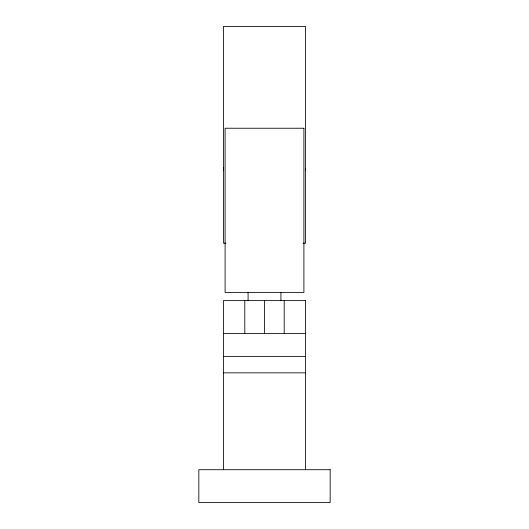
<?xml version="1.0" encoding="UTF-8"?>
<svg xmlns="http://www.w3.org/2000/svg" width="529" height="529" viewBox="0 0 529 529"><rect width="100%" height="100%" fill="white"/><g stroke="black" fill="none" stroke-linecap="round" stroke-linejoin="round"><path stroke-width="0.79" d="M223.456 168.262L223.456 170.272A41.057 41.057 0 0 1 223.476 167.713M305.544 170.272L305.544 168.262A41.057 41.057 0 0 1 305.537 170.477M225.923 243.155L223.456 243.155L223.456 26.45L305.544 26.45L305.544 243.155L303.077 243.155M305.544 300.617L223.456 300.617L223.456 469.712M223.456 333.455L305.544 333.455L305.544 469.712M223.456 356.434L305.544 356.434M223.456 372.852L305.544 372.852M305.537 300.617L305.557 333.455M284.199 300.617L284.199 333.455M280.919 292.411L280.919 300.617M264.5 300.617L264.5 333.455M248.081 292.411L248.081 300.617M244.801 300.617L244.801 333.455M303.904 128.236L225.096 128.236L225.096 292.411L303.904 292.411L303.904 128.236M330.169 469.712L198.831 469.712L198.831 502.55L330.169 502.55L330.169 469.712"/></g></svg>
